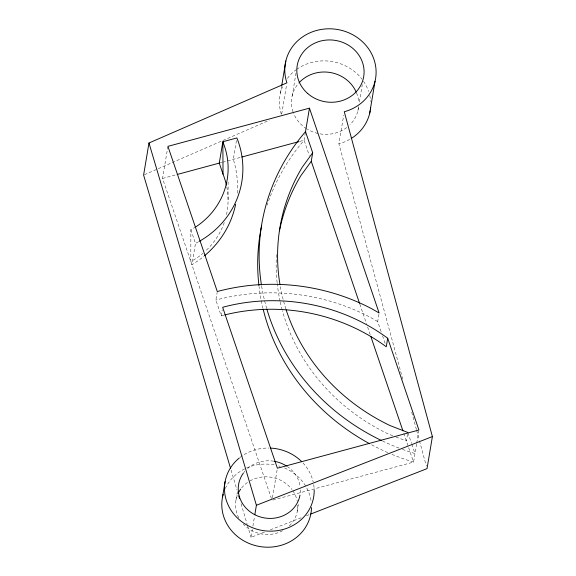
<?xml version="1.0" encoding="UTF-8"?>
<svg xmlns="http://www.w3.org/2000/svg" width="576" height="576" viewBox="0 0 576 576"><rect width="100%" height="100%" fill="white"/><g stroke="black" fill="none" stroke-linecap="round" stroke-linejoin="round"><path stroke-width="0.43" stroke-dasharray="2.88 2.16" d="M195.955 226.786L190.858 229.752L190.822 261.54L195.912 258.574A79.754 73.577 9.5 0 0 203.069 253.202M228.082 199.699L228.103 182.038M271.447 498.6L162.554 178.43L167.774 147.218M190.858 229.752L195.487 243.367L191.909 264.758A103.874 95.832 9.5 0 0 203.99 256.198M236.462 140.508L233.316 159.329A103.874 95.832 9.5 0 1 237.031 195.163M223.826 315.158A181.159 167.126 9.5 0 0 221.227 315.842L215.863 300.082L217.152 292.378M221.227 315.842L222.228 309.852M280.476 93.031L281.642 86.09M281.707 114.055L286.639 84.578M292.219 95.702L295.992 73.159M235.98 500.112L236.83 495.05M236.966 494.201L237.391 491.674M305.374 132.53L304.085 140.227A219.55 202.543 9.5 0 0 267.199 205.07M264.442 532.116L251.028 537.35L252.331 529.546M252.914 526.075L254.513 516.542M272.462 497.7L277.25 469.087M402.754 379.188L338.904 143.827L343.692 115.214M357.941 110.657L358.668 106.322M359.388 101.988L362.29 84.65M297.324 511.164L298.454 504.418M381.125 331.639L377.69 321.545L378.979 313.848M416.592 443.959L413.554 462.096L272.894 500.069M416.736 443.088L418.781 430.891M144.425 174.715L269.244 120.298M270.302 529.819L301.313 517.716M306.346 515.758L309.694 514.447M162.554 178.43L176.299 174.715M219.269 163.116L221.746 162.454M222.574 162.23L226.706 161.114M227.534 160.891L241.085 157.234M299.765 141.394L304.085 140.227L309.247 155.412M392.724 435.715L388.706 434.16A201.046 185.472 9.5 0 1 282.413 310.666M395.935 436.961L406.382 441.007L407.815 432.454L411.545 443.419M377.69 321.545L370.361 317.333A198.9 183.492 9.5 0 0 215.863 300.082M382.558 335.851L385.128 343.418M411.833 444.262L414.986 453.542A219.55 202.543 9.5 0 1 402.394 449.33M359.834 304.135L366.48 323.69M367.639 327.089L370.238 334.742M403.783 433.361L413.554 462.096A219.55 202.543 9.5 0 1 391.068 454.01M231.077 470.066L236.959 489.91M241.056 503.705L247.19 524.412M247.45 525.269L251.028 537.35M411.71 412.193L416.426 429.566M416.657 430.43L419.249 439.985M419.486 440.856L426.319 466.042M349.697 139.399A45.756 42.206 9.5 0 1 338.904 143.827M281.297 114.113A45.756 42.206 9.5 0 1 282.629 86.566M287.359 78.43A45.756 42.206 9.5 0 1 296.006 69.854M296.726 69.336A45.756 42.206 9.5 0 1 361.987 79.178M363.535 81.31A45.756 42.206 9.5 0 1 368.597 91.433M369.763 95.573A45.756 42.206 9.5 0 1 370.642 101.506M358.603 106.646A33.71 31.104 9.5 0 1 349.934 124.79M346.759 127.534A33.71 31.104 9.5 0 1 319.586 133.79M317.866 133.445A33.71 31.104 9.5 0 1 307.318 129.218M306.576 128.758A33.71 31.104 9.5 0 1 293.587 113.378M293.011 111.838A33.71 31.104 9.5 0 1 298.526 83.39M356.566 92.974A33.71 31.104 9.5 0 1 358.69 102.571M387.814 452.621A219.55 202.543 9.5 0 1 370.397 444.154M262.973 308.434A219.55 202.543 9.5 0 1 259.034 286.488M399.074 448.085A219.55 202.543 9.5 0 1 382.032 440.77M266.71 308.563A219.55 202.543 9.5 0 1 261.583 285.862M282.175 309.802A201.046 185.472 9.5 0 1 280.267 301.982M280.073 301.111A201.046 185.472 9.5 0 1 277.214 283.594M277.121 282.708A201.046 185.472 9.5 0 1 276.494 253.555M285.876 308.981A201.046 185.472 9.5 0 1 280.145 285.566M224.273 222.595A79.754 73.577 9.5 0 1 205.07 251.438M226.764 186.761A79.754 73.577 9.5 0 1 226.411 215.122M198.655 241.69A94.543 87.221 9.5 0 1 195.487 243.367M225.281 488.563A44.95 41.465 9.5 0 1 245.974 468.259M246.672 467.95A44.95 41.465 9.5 0 1 274.097 464.846M278.676 465.905A44.95 41.465 9.5 0 1 280.181 466.351M284.573 467.986A44.95 41.465 9.5 0 1 305.942 486.547M306.814 488.11A44.95 41.465 9.5 0 1 311.026 500.616M297.727 505.166A31.162 28.75 9.5 0 1 289.001 526.219M282.643 530.734A31.162 28.75 9.5 0 1 243.338 524.138M238.802 517.795A31.162 28.75 9.5 0 1 237.722 494.352M241.668 487.872A31.162 28.75 9.5 0 1 248.616 481.73M249.962 480.924A31.162 28.75 9.5 0 1 291.989 489.55M292.896 490.824A31.162 28.75 9.5 0 1 297.288 501.408M239.998 457.452A44.95 41.465 9.5 0 1 268.985 448.042M302.962 462.917A44.95 41.465 9.5 0 1 313.207 481.997M313.704 484.574A44.95 41.465 9.5 0 1 314.15 488.916M243.871 472.435A31.162 28.75 9.5 0 1 244.843 471.247M247.558 468.504A31.162 28.75 9.5 0 1 273.694 461.182M287.201 466.452A31.162 28.75 9.5 0 1 300.096 486.115M300.434 489.881A31.162 28.75 9.5 0 1 300.132 494.388"/><path stroke-width="0.86" d="M226.404 185.054A79.754 73.577 9.5 0 0 223.034 174.182L222.847 141.732L236.894 137.945A94.543 87.221 9.5 0 1 199.433 241.25M310.536 514.123L427.025 468.648L432.396 436.572L344.268 111.744A45.756 42.206 9.5 0 0 373.961 59.357A45.756 42.206 9.5 0 0 316.62 30.456A45.756 42.206 9.5 0 0 286.927 82.85L148.975 142.999L143.604 175.075L230.566 468.346M223.034 174.182L219.269 163.116L222.847 141.732M281.786 85.226L285.847 60.948M222.415 497.664L225.101 481.63M261.446 284.983A219.55 202.543 9.5 0 1 305.51 131.674L309.449 108.151L167.918 146.354L217.296 291.528A198.9 183.492 9.5 0 1 371.794 308.779L379.123 312.991L309.449 108.151M279.475 230.81A201.046 185.472 9.5 0 1 300.816 175.752L311.256 161.316L312.689 152.762L305.51 131.674M254.801 514.807L256.399 505.267L148.975 142.999M369.677 113.328L375.048 81.252M387.706 338.234L418.925 430.02L277.394 468.223L222.653 307.289A181.159 167.126 9.5 0 1 387.706 338.234L386.273 346.788A181.159 167.126 9.5 0 0 224.69 314.942M312.689 152.762L302.249 167.198A201.046 185.472 9.5 0 0 279.994 284.695M256.399 505.267L432.396 436.572M177.163 174.485L219.269 163.116M241.949 156.996L298.908 141.624M407.815 432.454L390.139 425.606A201.046 185.472 9.5 0 1 286.15 309.838M311.256 161.316L359.539 303.286M370.822 336.442L402.912 430.812M238.752 495.943L239.522 498.535M370.188 110.844A45.756 42.206 9.5 0 1 351.216 138.499M370.613 107.453A45.756 42.206 9.5 0 1 370.433 109.159M299.081 82.771A33.71 31.104 9.5 0 1 356.249 92.21M381.24 440.395A219.55 202.543 9.5 0 1 266.962 309.427M369.626 443.729A219.55 202.543 9.5 0 1 263.189 309.305M258.934 285.61A219.55 202.543 9.5 0 1 261.655 225.612M235.642 204.278A103.874 95.832 9.5 0 1 204.66 255.643M223.07 142.394A79.754 73.577 9.5 0 1 195.955 226.786M314.179 489.787A44.95 41.465 9.5 0 1 251.554 527.314A44.95 41.465 9.5 0 1 239.292 458.014M270.554 448.092A44.95 41.465 9.5 0 1 301.356 461.282M311.501 507.571A44.95 41.465 9.5 0 1 260.597 546.667A44.95 41.465 9.5 0 1 223.193 494.28M238.032 493.661A31.162 28.75 9.5 0 1 240.732 489.089M300.002 495.13A31.162 28.75 9.5 0 1 257.911 516.118A31.162 28.75 9.5 0 1 243.418 473.047M274.5 461.318A31.162 28.75 9.5 0 1 286.524 466.013M307.771 93.571A33.71 31.104 9.5 0 0 363.305 78.581A33.71 31.104 9.5 0 0 320.263 41.155A33.71 31.104 9.5 0 0 307.771 93.571"/></g></svg>
